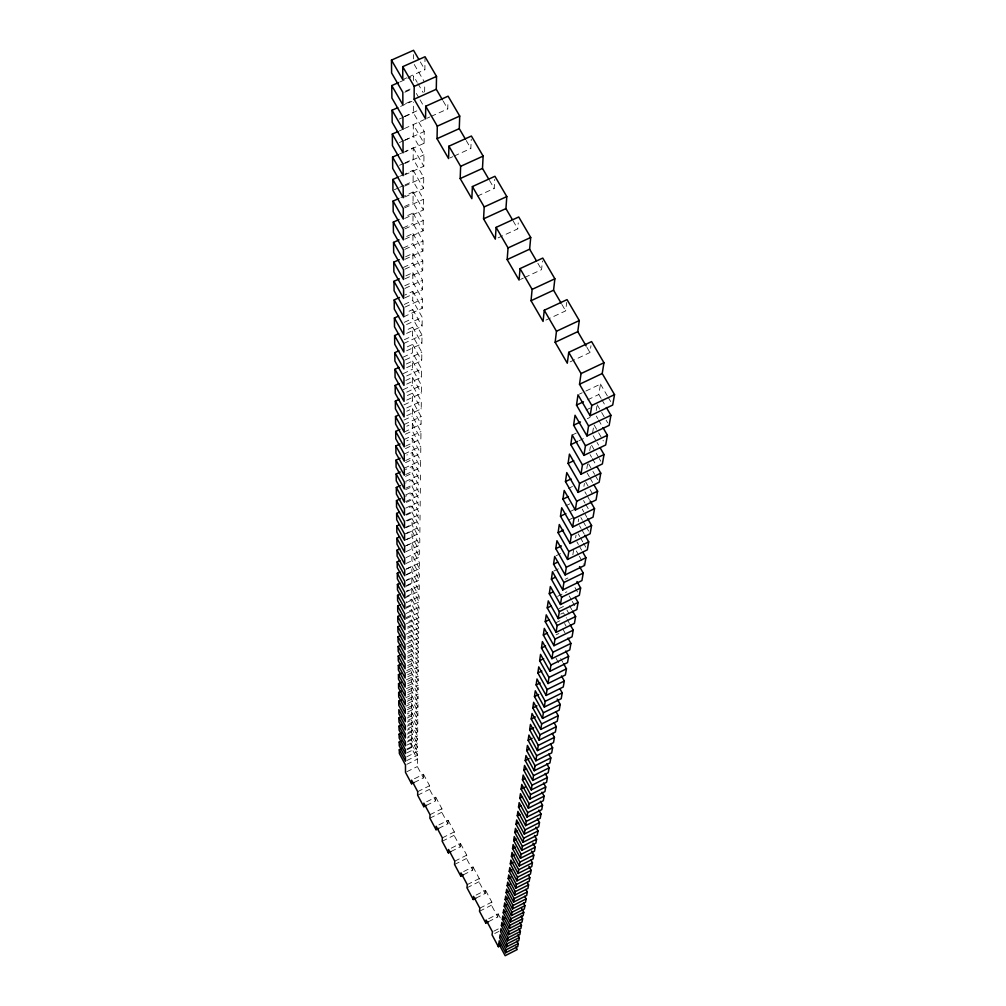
<?xml version="1.0" encoding="UTF-8"?>
<svg xmlns="http://www.w3.org/2000/svg" width="1006" height="1006" viewBox="0 0 1006 1006"><rect width="100%" height="100%" fill="white"/><g stroke="black" fill="none" stroke-linecap="round" stroke-linejoin="round"><path stroke-width="0.75" stroke-dasharray="5 3.75" d="M414.208 782.479L423.425 777.927L417.339 766.534L417.415 759.09L411.291 747.634L411.303 743.811L407.304 745.773M406.789 760.574L417.452 755.305L417.503 751.495L411.316 739.951L411.328 736.052L407.292 738.027M406.776 752.953L417.54 747.647L417.578 743.761L411.341 732.117L411.353 728.143L407.279 730.142M406.751 745.182L417.628 739.838L417.666 735.876L411.366 724.131L411.379 720.082L407.267 722.094M408.109 736.593L417.716 731.878L417.754 727.841L411.391 715.995L411.404 711.858L407.254 713.895M408.109 728.52L417.804 723.754L417.842 719.642L411.416 707.696L411.429 703.483L405.846 706.225M408.096 720.296L417.892 715.492L417.93 711.292L411.441 699.233L411.467 694.945L405.82 697.699M407.807 712.034L417.98 707.055L418.031 702.766L411.479 690.606L411.492 686.23L406.361 688.733M407.807 703.471L418.068 698.441L418.119 694.077L411.504 681.804L411.517 677.34L406.336 679.867M407.795 694.744L418.169 689.663L418.219 685.212L411.529 672.825L411.542 668.273L406.311 670.826M407.782 685.828L418.27 680.71L418.32 676.158L411.567 663.671L411.58 659.018L406.286 661.583M407.782 676.736L418.37 671.568L418.421 666.928L411.592 654.315L411.605 649.562L406.261 652.165M407.77 667.443L418.471 662.237L418.521 657.496L411.617 644.771L411.643 639.917L406.235 642.545M407.757 657.962L418.571 652.705L418.622 647.864L411.655 635.025L411.668 630.07L406.21 632.711M407.744 648.279L418.672 642.972L418.722 638.03L411.68 625.066L411.705 620.01L406.185 622.676M407.744 638.395L418.785 633.038L418.836 627.983L411.718 614.892L411.731 609.724L406.16 612.415M407.732 628.285L418.886 622.877L418.949 617.722L411.756 604.505L411.768 599.224L406.135 601.94M406.311 618.64L418.999 612.503L419.062 607.222L411.781 593.88L411.806 588.485L406.625 590.975M406.16 608.152L419.125 601.89L419.175 596.495L411.819 583.027L411.844 577.507L406.6 580.022M404.814 598.004L419.238 591.05L419.301 585.53L411.856 571.924L411.882 566.277L406.575 568.818M406.525 545.629L411.957 543.039L411.932 548.949L419.54 562.832L419.477 568.604L406.072 575.055M406.034 563.511L419.603 556.997L419.665 551.087L411.97 537.066L411.995 531.017L406.512 533.633M406.009 551.69L419.741 545.114L419.804 539.065L412.007 524.893L412.032 518.706L406.474 521.347M404.588 540.26L419.867 532.954L419.93 526.754L412.045 512.431L412.07 506.093L406.449 508.772M404.538 527.873L420.005 520.492L420.068 514.141L412.095 499.68L412.108 493.179L405.594 496.272M405.795 514.569L420.143 507.728L420.206 501.227L412.133 486.602L412.158 479.95L405.556 483.069M405.758 501.554L420.282 494.65L420.357 487.985L412.171 473.21L412.196 466.382L405.519 469.55M405.72 488.224L420.433 481.245L420.495 474.417L412.221 459.478L412.246 452.486L406.839 455.039M405.682 474.568L420.571 467.501L420.646 460.509L412.271 445.394L412.284 438.226L406.814 440.804M405.644 460.547L420.734 453.417L420.81 446.224L412.309 430.958L412.334 423.589L406.789 426.204M405.607 446.161L420.885 438.956L420.961 431.587L412.359 416.132L412.385 408.587L406.764 411.228M404.161 432.064L421.049 424.117L421.124 416.547L412.41 400.929L412.435 393.17L405.858 396.251M406.738 415.679L421.212 408.876L421.3 401.117L412.46 385.311L412.485 377.351L405.82 380.457M406.713 400.111L421.376 393.233L421.464 385.26L412.51 369.277L412.535 361.091L405.783 364.235M406.688 384.116L421.552 377.162L421.64 368.963L412.561 352.792L412.598 344.379L405.745 347.573M406.65 367.68L421.74 360.651L421.828 352.213L412.623 335.853L412.649 327.214L405.707 330.433M406.625 350.78L421.916 343.662L422.017 334.998L412.674 318.437L412.712 309.546L405.67 312.803M406.6 333.401L422.105 326.195L422.206 317.28L412.737 300.53L412.762 291.375L404.802 295.047M403.708 316.84L422.306 308.226L422.407 299.046L412.8 282.082L412.825 272.664L404.752 276.386M404.978 297.814L422.507 289.728L422.608 280.272L412.85 263.107L412.888 253.399L404.689 257.159M404.928 278.863L422.709 270.677L422.822 260.944L412.913 243.553L412.95 233.555L404.638 237.366M404.877 259.334L422.922 251.047L423.036 241.012L412.988 223.407L413.013 213.109L404.575 216.956M404.814 239.214L423.149 230.827L423.249 220.477L413.051 202.646L413.089 192.02L400.225 197.868M404.664 218.491L423.363 209.965L423.488 199.289L413.114 181.231L413.152 170.266L405.028 173.95M404.601 197.088L423.601 188.449L423.727 177.421L413.189 159.124L413.227 147.819L404.965 151.541M404.538 174.981L423.84 166.229L423.966 154.849L413.265 136.313L413.303 124.631L424.092 143.292L404.462 152.157M424.092 143.292L424.218 131.535L413.34 112.747L413.378 102.184M413.441 80.593L413.466 75.915L417.176 82.303M413.516 58.914L413.529 54.601M406.097 586.335L419.364 579.959L419.414 574.313L411.894 560.568L411.919 554.796L419.477 568.604M424.645 91.948L424.733 84.089M408.298 77.135L424.884 69.741L425.01 58.185M423.425 777.927L423.488 774.255L411.592 780.153M426.406 805.378L435.636 800.789L429.524 789.333L429.612 785.724L423.488 774.255M431.109 116.394L447.758 108.912L447.947 101.832M435.636 800.789L435.761 797.217L423.84 803.14M438.679 828.391L447.921 823.763L441.772 812.257L441.923 808.749L435.761 797.217M454.146 156.043L470.846 148.473L471.261 139.142M447.921 823.763L448.11 820.305L436.164 826.266M451.015 851.529L460.283 846.876L454.096 835.307L454.31 831.887L448.11 820.305M477.422 196.107L494.185 188.449L494.751 179.332M460.283 846.876L460.522 843.506L448.55 849.504M463.414 874.792L472.694 870.115L466.482 858.483L466.746 855.163L460.522 843.506M498.133 237.869L517.763 228.84L518.241 222.904M472.694 870.115L472.996 866.845L461.012 872.881M475.888 898.182L485.194 893.479L478.931 881.784L479.271 878.565L472.996 866.845M524.704 277.48L541.58 269.646L542.46 260.969M485.194 893.479L485.546 890.31L473.537 896.384M488.426 921.697L497.744 916.969L491.456 905.211L491.846 902.093L485.546 890.31M545.881 320.109L565.649 310.879L566.692 302.429M497.744 916.969L498.171 913.901L487.47 919.333M570.125 361.883L589.956 352.528L590.975 345.699M572.854 554.784L573.609 550.131M575.608 537.833L576.036 535.179M578.211 521.699L578.664 518.945M583.933 486.376L584.411 483.446M586.825 468.57L587.554 464.03M589.73 450.613L590.384 446.589M592.584 432.97L593.93 424.658L597.853 431.436M596.231 410.473L596.923 406.173M601.085 398.414L598.809 394.515L600.494 384.116L583.618 392.114M493.795 931.191L499.152 928.475M494.726 933.505L498.725 931.481M479.824 908.179L491.846 902.093M479.497 911.273L491.456 905.211M467.262 884.614L479.271 878.565M466.998 887.808L478.931 881.784M454.775 861.174L466.746 855.163M454.561 864.468L466.482 858.483M442.351 837.872L454.31 831.887M442.2 841.268L454.096 835.307M430.002 814.684L441.923 808.749M429.902 818.18L441.772 812.257M417.704 791.634L429.612 785.724M417.666 795.218L429.524 789.333M406.764 749.093L417.578 743.761M407.317 749.596L411.291 747.634M406.789 756.776L417.503 751.495M406.801 764.334L417.415 759.09M406.814 771.74L417.339 766.534M408.096 716.121L417.93 711.292M407.267 718.02L411.391 715.995M408.096 724.433L417.842 719.642M407.279 726.143L411.366 724.131M408.109 732.582L417.754 727.841M407.292 734.103L411.341 732.117M408.109 740.579L417.666 735.876M407.304 741.925L411.316 739.951M560.669 614.138L563.461 612.78L566.466 618.124M407.795 690.305L418.219 685.212M407.644 692.48L411.479 690.606M555.413 622.966L560.971 620.237M407.795 699.132L418.119 694.077M407.229 701.295L411.441 699.233M556.104 634.861L558.846 633.516M407.807 707.771L418.031 702.766M407.254 709.733L411.416 707.696M565.158 579.305L567.862 577.997M407.606 656.252L411.592 654.315M407.77 662.728L418.521 657.496M407.619 665.582L411.567 663.671M557.563 596.357L566.856 591.817M406.437 672.763L418.421 666.928M407.631 674.737L411.529 672.825M407.782 681.301L418.32 676.158M558.946 608.643L564.58 605.889M407.631 683.69L411.504 681.804M407.568 627.052L411.68 625.066M556.067 555.777L561.612 553.086M406.349 634.044L418.836 627.983M407.581 636.999L411.655 635.025M553.841 571.043L559.311 568.39M406.374 644.029L418.722 638.03M407.593 646.72L411.617 644.771M407.757 653.145L418.622 647.864M568.642 519.989L572.653 518.052M406.135 602.795L419.175 596.495M406.147 607.209L411.756 604.505M406.173 613.459L419.062 607.222M406.173 617.571L411.718 614.892M406.323 623.833L418.949 617.722M406.059 569.321L419.54 562.832M406.587 574.451L411.856 571.924M406.084 580.726L419.414 574.313M565.774 505.792L569.849 503.83M406.613 585.53L411.819 583.027M569.912 511.652L573.948 509.702M406.11 591.893L419.301 585.53M406.638 596.369L411.781 593.88M406.512 539.669L411.97 537.066M404.613 546.333L419.804 539.065M406.022 557.638L419.665 551.087M568.327 488.463L572.477 486.476M572.188 435.02L576.262 433.07M406.462 515.097L412.045 512.431M405.934 520.894L420.068 514.141M578.89 440.791L585.63 437.572M406.499 527.521L412.007 524.893M404.563 534.098L419.93 526.754M405.707 481.434L420.495 474.417M587.655 399.81L598.809 394.515M405.581 489.721L412.133 486.602M405.745 494.939L420.357 487.985M586.096 409.995L590.245 408.021M406.437 502.359L412.095 499.68M587.315 418.697L590.057 417.389M405.77 508.105L420.206 501.227M404.249 454.046L420.81 446.224M405.506 462.659L412.221 459.478M404.299 468.243L420.646 460.509M405.544 476.354L412.171 473.21M579.406 394.113L582.21 392.78M404.135 424.545L421.124 416.547M405.418 434.202L412.309 430.958M404.186 439.496L420.961 431.587M405.468 448.613L412.271 445.394M406.701 392.177L421.464 385.26M403.922 404.915L412.41 400.929M406.726 407.946L421.3 401.117M403.984 420.08L412.359 416.132M403.129 373.654L412.51 369.277M406.675 375.955L421.64 368.963M403.205 389.649L412.46 385.311M520.479 279.429L523.296 278.134M404.349 339.701L412.623 335.853M403.808 343.448L422.017 334.998M403.054 357.231L412.561 352.792M405.267 359.934L421.828 352.213M404.223 304.453L412.737 300.53M405.016 307.082L422.407 299.046M404.286 322.322L412.674 318.437M406.587 324.523L422.206 317.28M404.777 285.779L412.8 282.082M404.953 288.408L422.608 280.272M403.293 247.966L412.913 243.553M404.84 249.35L423.036 241.012M403.368 267.47L412.85 263.107M404.902 269.168L422.822 260.944M403.205 227.872L412.988 223.407M404.789 228.915L423.249 220.477M404.538 206.519L413.051 202.646M404.626 207.877L423.488 199.289M399.533 165.311L403.632 163.45M404.99 162.834L413.189 159.124M404.5 163.664L423.966 154.849M399.608 176.402L403.67 174.566M449.971 157.942L452.763 156.685M394.289 189.769L398.326 187.946M399.671 187.33L403.708 185.494M405.053 184.89L413.114 181.231M404.563 186.123L423.727 177.421M399.382 142.575L403.544 140.689M404.94 140.073L413.265 136.313M404.425 140.45L424.218 131.535M399.457 154.031L403.582 152.17M405.594 103.605L412.385 100.562M400.577 106.41L411.957 101.317M404.274 116.507L417.742 110.459M399.231 119.085L403.469 117.186M404.877 116.558L413.34 112.747M426.946 118.268L429.725 117.023M399.307 130.931L403.507 129.032M404.399 128.567L424.343 119.588M402.777 79.612L406.927 77.764M399.898 81.964L410.75 77.122M405.569 91.106L412.422 88.038M404.814 92.25L411.982 89.044M420.345 61.957L424.884 69.741M443.168 101.053L447.758 108.912M466.218 140.538L470.846 148.473M489.507 180.439L494.185 188.449M513.035 220.742L517.763 228.84M537.845 263.258L541.58 269.646M561.876 304.416L565.649 310.879M586.913 347.309L589.956 352.528M414.246 64.497L424.004 81.234M600.494 384.116L607.36 395.899M608.127 397.207L611.183 402.438M417.918 83.586L423.124 92.527M601.84 399.709L605.612 406.21M416.371 93.47L419.313 98.55M420.055 99.82L423.74 106.171M597.162 404.739L600.909 411.19M601.651 412.473L605.398 418.924M606.153 420.206L607.649 422.797M596.269 416.069L597.765 418.622M598.507 419.904L602.217 426.305M598.645 432.794L603.349 440.917M593.138 435.711L596.256 441.093M597.023 442.439L598.583 445.13M591.591 445.243L595.439 451.92M596.218 453.253L598.52 457.265M599.299 458.598L600.834 461.264M413.227 147.819L423.84 166.229M590.057 454.611L591.591 457.265M592.358 458.585L596.168 465.225M588.56 463.829L594.621 474.367M595.376 475.675L597.652 479.623M413.152 170.266L423.601 188.449M587.089 472.895L589.34 476.819M590.082 478.127L593.087 483.358M585.63 481.824L589.353 488.312M590.094 489.608L593.075 494.801M413.089 192.02L423.363 209.965M584.939 491.884L586.423 494.462M587.152 495.744L589.378 499.617M583.53 500.51L584.989 503.063M585.731 504.346L588.661 509.464M413.013 213.109L423.149 230.827M582.248 509.174L583.794 511.903M584.574 513.261L586.913 517.348M580.877 517.537L582.411 520.24M583.191 521.586L585.505 525.648M586.272 526.993L588.598 531.055M412.95 233.555L422.922 251.047M579.531 525.748L581.053 528.439M581.82 529.785L584.121 533.809M578.199 533.846L579.72 536.512M580.475 537.845L582.751 541.857M583.518 543.19L585.794 547.189M412.888 253.399L422.709 270.677M576.891 541.819L578.4 544.472M579.154 545.793L582.172 551.099M576.35 550.986L578.601 554.935M579.343 556.243L584.574 565.46M412.825 272.664L422.507 289.728M412.762 291.375L422.306 308.226M575.004 587.592L577.897 592.71M412.712 309.546L422.105 326.195M569.17 595.904L571.471 599.991M572.238 601.362L576.853 609.535M412.649 327.214L421.916 343.662M569.522 605.675L571.81 609.737M566.856 609.925L569.119 613.962M412.598 344.379L421.74 360.651M567.221 619.457L569.471 623.469M564.605 623.544L566.101 626.197M412.535 361.091L421.552 377.162M562.769 628.888L564.982 632.849M412.485 377.351L421.376 393.233M412.435 393.17L421.212 408.876M560.694 658.528L562.857 662.388M556.092 658.339L560.367 666.01M412.385 408.587L421.049 424.117M412.334 423.589L420.885 438.956M412.284 438.226L420.734 453.417M412.246 452.486L420.571 467.501M412.196 466.382L420.433 481.245M412.158 479.95L420.282 494.65M412.108 493.179L420.143 507.728M412.07 506.093L420.005 520.492M412.032 518.706L419.867 532.954M411.995 531.017L419.741 545.114M411.957 543.039L419.603 556.997M411.882 566.277L419.364 579.959M411.844 577.507L419.238 591.05M411.806 588.485L419.125 601.89M411.768 599.224L418.999 612.503M411.731 609.724L418.886 622.877M411.705 620.01L418.785 633.038M411.668 630.07L418.672 642.972M411.643 639.917L418.571 652.705M411.605 649.562L418.471 662.237M411.58 659.018L418.37 671.568M411.542 668.273L418.27 680.71M411.517 677.34L418.169 689.663M411.492 686.23L418.068 698.441M411.467 694.945L417.98 707.055M411.429 703.483L417.892 715.492M411.404 711.858L417.804 723.754M411.379 720.082L417.716 731.878M411.353 728.143L417.628 739.838M411.328 736.052L417.54 747.647M411.303 743.811L417.452 755.305M498.171 913.901L500.284 917.849"/><path stroke-width="1.5" d="M414.208 782.479L411.58 783.787L411.592 780.153L417.704 791.634L417.666 795.218L423.778 806.686L426.406 805.378M465.451 139.218L459.277 128.642L459.717 116.055L448.098 96.186L425.714 106.234L425.563 118.884L414.145 99.204L414.183 86.403L402.727 66.673L425.035 56.738L436.529 76.406L436.29 89.27L442.401 99.745M423.778 806.686L423.84 803.14L430.002 814.684L429.902 818.18L436.038 829.711L438.679 828.391M488.727 179.106L482.49 168.417L483.132 156.106L471.399 136.036L448.928 146.197L448.588 158.571L437.044 138.677L437.296 126.165L425.714 106.234M436.038 829.711L436.164 826.266L442.351 837.872L442.2 841.268L448.374 852.849L451.015 851.529M512.243 219.396L505.943 208.594L506.798 196.585L494.939 176.289L472.392 186.575L471.839 198.66L460.182 178.565L460.635 166.33L448.928 146.197M448.374 852.849L448.55 849.504L454.775 861.174L454.561 864.468L460.773 876.125L463.414 874.792M536.349 260.692L529.634 249.186L530.715 237.479L518.731 216.982L496.109 227.369L495.329 239.164L483.559 218.855L484.213 206.922L472.392 186.575M460.773 876.125L461.012 872.881L467.262 884.614L466.998 887.808L473.235 899.527L475.888 898.182M561.122 303.12L553.577 290.206L554.872 278.8L542.762 258.077L520.064 268.602L519.071 280.083L507.175 259.573L508.055 247.929L496.109 227.369M473.235 899.527L473.537 896.384L479.824 908.179L479.497 911.273L485.772 923.055L488.426 921.697M586.146 346.001L577.771 331.653L579.293 320.549L567.044 299.625L544.259 310.25L543.064 321.43L531.03 300.706L532.124 289.376L520.064 268.602M485.772 923.055L486.137 920.012L492.462 931.87L492.06 934.863L498.372 946.709L501.038 945.351M606.366 407.505L610.906 415.302L609.146 425.375L586.988 435.938L588.56 425.953L576.501 405.104L577.997 394.78L590.157 415.78L612.704 405.053L614.528 394.629L602.217 373.528L603.965 362.751L591.591 341.6L568.73 352.351L567.296 363.216L555.149 342.266L556.469 331.251L544.259 310.25M498.372 946.709L499.228 940.799L505.616 952.783L517.738 946.596L518.253 943.628L516.832 940.962M518.933 928.752L520.391 931.468L519.851 934.549L507.489 940.849L507.98 937.793L501.428 925.545L501.881 922.401L508.458 934.712L520.945 928.349L521.485 925.206L520.014 922.464M508.458 934.712L508.948 931.594L502.334 919.22L502.799 916.026L509.451 928.437L522.051 922.024L522.604 918.818L521.121 916.051M509.451 928.437L509.954 925.256L503.264 912.782L503.742 909.512L510.457 922.049L523.183 915.586L523.749 912.304L521.724 908.531M510.457 922.049L510.96 918.805L504.22 906.217L504.698 902.885L511.476 915.535L524.327 909.009L524.918 905.664L523.548 903.124M511.476 915.535L512.004 912.228L505.188 899.515L505.678 896.107L512.532 908.883L525.509 902.294L526.1 898.886L524.73 896.321M512.532 908.883L513.06 905.501L506.169 892.674L506.672 889.203L513.601 902.093L526.704 895.441L527.32 891.957L525.924 889.379M513.601 902.093L514.141 898.647L507.175 885.695L507.69 882.149L514.682 895.164L527.936 888.449L528.565 884.903L527.144 882.287M514.682 895.164L515.248 891.643L508.206 878.565L508.722 874.943L515.801 888.084L529.194 881.306L529.822 877.685L528.402 875.044M515.801 888.084L516.367 884.5L509.25 871.297L509.791 867.6L516.933 880.866L530.464 874.025L531.118 870.316L528.955 866.317M516.933 880.866L517.512 877.194L510.331 863.865L510.872 860.08L518.103 873.485L531.772 866.568L532.438 862.783L530.979 860.105M518.103 873.485L518.694 869.737L511.425 856.269L511.979 852.409L519.285 865.94L533.105 858.961L533.784 855.1L531.57 851.026M519.285 865.94L519.888 862.104L512.544 848.511L513.11 844.575L520.504 858.231L534.475 851.189L535.167 847.241L532.928 843.129M520.504 858.231L521.121 854.32L513.689 840.588L514.267 836.552L521.737 850.359L535.858 843.242L536.575 839.205L534.513 835.42M521.737 850.359L522.378 846.36L514.858 832.478L515.449 828.353L523.007 842.311L537.292 835.118L538.009 830.981L535.934 827.171M523.007 842.311L523.648 838.212L516.053 824.191L516.656 819.978L524.302 834.075L538.751 826.806L539.48 822.581L537.38 818.733M524.302 834.075L524.969 829.887L517.273 815.715L517.889 811.402L525.635 825.649L540.235 818.306L540.989 813.992L538.864 810.094M525.635 825.649L526.301 821.361L518.518 807.051L519.159 802.637L526.993 817.023L541.756 809.616L542.536 805.19L540.385 801.254M526.993 817.023L527.685 812.634L519.8 798.173L520.454 793.659L528.376 808.208L543.315 800.713L544.12 796.186L541.932 792.2M528.376 808.208L529.081 803.719L521.108 789.094L521.774 784.466L529.797 799.166L544.925 791.596L545.73 786.969L543.529 782.945M529.797 799.166L530.527 794.577L522.454 779.801L523.133 775.06L531.256 789.924L546.56 782.278L547.39 777.525L545.151 773.451M531.256 789.924L531.998 785.208L523.824 770.269L524.528 765.428L532.752 780.442L548.232 772.721L549.087 767.855L546.824 763.743M532.752 780.442L533.507 775.626L525.233 760.523L525.949 755.556L534.274 770.734L549.942 762.925L550.823 757.933L548.723 754.123M534.274 770.734L535.054 765.792L526.679 750.526L527.408 745.433L535.846 760.788L551.703 752.89L552.608 747.772L550.483 743.924M535.846 760.788L536.638 755.72L528.15 740.278L528.905 735.059L537.456 750.589L553.514 742.604L554.432 737.36L552.281 733.462M537.456 750.589L538.273 745.396L529.672 729.765L530.439 724.408L539.103 740.127L555.362 732.041L556.305 726.672L554.117 722.723M539.103 740.127L539.933 734.795L531.231 718.988L532.023 713.493L540.788 729.4L557.261 721.227L558.229 715.706L556.016 711.72M540.788 729.4L541.643 723.918L532.815 707.935L533.633 702.301L542.523 718.385L559.21 710.11L560.204 704.452L557.211 699.069M542.523 718.385L543.403 712.764L534.463 696.58L535.293 690.795L544.296 707.08L561.21 698.705L562.228 692.895L559.952 688.808M544.296 707.08L545.214 701.308L536.135 684.935L536.99 678.987L546.132 695.46L563.259 686.997L564.316 681.024L561.474 675.931M546.132 695.46L547.063 689.538L537.87 672.964L538.751 666.865L548.006 683.527L565.372 674.963L566.453 668.827L563.574 663.683M548.006 683.527L548.962 677.44L539.644 660.665L540.549 654.39L549.942 671.266L567.535 662.602L568.642 656.289L565.724 651.083M549.942 671.266L550.923 665.016L541.467 648.027L542.397 641.577L551.917 658.666L569.773 649.901L570.905 643.4L567.95 638.131M551.917 658.666L552.935 652.228L543.341 635.038L544.296 628.398L553.966 645.701L572.062 636.823L573.231 630.146L570.226 624.801M553.966 645.701L555.01 639.087L545.265 621.67L546.245 614.842L556.067 632.372L574.426 623.38L575.621 616.502L572.577 611.095M556.067 632.372L557.135 625.556L547.251 607.913L548.257 600.884L558.229 618.64L576.853 609.535L578.085 602.456L575.218 597.363M558.229 618.64L559.323 611.623L549.289 593.754L550.332 586.511L560.455 604.505L579.343 595.275L580.625 587.994L576.979 581.543M560.455 604.505L561.587 597.275L551.401 579.167L552.47 571.71L562.744 589.931L581.921 580.588L583.241 573.08L579.531 566.554M562.744 589.931L563.913 582.487L553.564 564.14L554.671 556.456L565.108 574.929L584.574 565.46L585.932 557.714L582.914 552.42M565.108 574.929L566.315 567.246L555.802 548.647L556.947 540.725L567.547 559.449L587.315 549.854L588.711 541.869L584.888 535.154M567.547 559.449L568.792 551.527L558.104 532.677L559.286 524.503L570.062 543.479L590.132 533.758L591.578 525.522L587.693 518.706M570.062 543.479L571.345 535.305L560.48 516.191L561.7 507.753L572.653 526.993L593.05 517.147L594.546 508.634L590.107 500.9M572.653 526.993L573.986 518.555L562.932 499.177L564.19 490.45L575.331 509.979L596.055 499.982L597.602 491.192L593.842 484.666M575.331 509.979L576.702 501.252L565.473 481.597L566.768 472.594L578.098 492.387L599.161 482.264L600.758 473.172L596.935 466.545M578.098 492.387L579.519 483.37L568.088 463.426L569.434 454.121L580.965 474.203L602.38 463.942L604.028 454.536L600.142 447.808M580.965 474.203L582.436 464.885L570.804 444.652L572.188 435.02L583.92 455.404L605.7 444.979L607.41 435.258L602.959 427.588M583.92 455.404L585.442 445.759L573.609 425.224L575.042 415.252L586.988 435.938M590.157 415.78L591.792 405.443L579.506 384.267L581.053 373.566L568.73 352.351M505.616 952.783L506.081 949.84L499.655 937.806L500.095 934.788L506.546 946.872L518.782 940.635L519.31 937.605L517.876 934.914M506.546 946.872L507.024 943.88L500.535 931.732L500.975 928.651L507.489 940.849M507.98 937.793L520.391 931.468M507.024 943.88L519.31 937.605M506.081 949.84L518.253 943.628M513.06 905.501L526.1 898.886M503.264 912.782L505.792 911.499M512.004 912.228L524.918 905.664M502.334 919.22L505.125 917.812M510.96 918.805L523.749 912.304M501.428 925.545L504.182 924.137M509.954 925.256L522.604 918.818M508.948 931.594L521.485 925.206M518.694 869.737L532.438 862.783M508.206 878.565L510.859 877.219M517.512 877.194L531.118 870.316M507.175 885.695L509.816 884.362M516.367 884.5L529.822 877.685M506.169 892.674L508.772 891.354M515.248 891.643L528.565 884.903M505.188 899.515L507.766 898.207M514.141 898.647L527.32 891.957M504.22 906.217L506.773 904.922M523.648 838.212L538.009 830.981M512.544 848.511L515.311 847.115M522.378 846.36L536.575 839.205M511.425 856.269L514.167 854.886M521.121 854.32L535.167 847.241M510.331 863.865L513.047 862.494M519.888 862.104L533.784 855.1M509.25 871.297L511.941 869.938M517.273 815.715L519.913 814.395M527.685 812.634L542.536 805.19M516.053 824.191L518.656 822.883M526.301 821.361L540.989 813.992M514.858 832.478L517.436 831.182M524.969 829.887L539.48 822.581M513.689 840.588L516.493 839.167M522.454 779.801L525.22 778.418M533.507 775.626L549.087 767.855M521.108 789.094L525.207 787.044M531.998 785.208L547.39 777.525M519.8 798.173L522.504 796.827M530.527 794.577L545.73 786.969M518.518 807.051L521.183 805.705M529.081 803.719L544.12 796.186M526.679 750.526L529.307 749.218M538.273 745.396L554.432 737.36M525.233 760.523L529.118 758.587M536.638 755.72L552.608 747.772M523.824 770.269L526.616 768.886M535.054 765.792L550.823 757.933M531.231 718.988L535.318 716.964M543.403 712.764L560.204 704.452M529.672 729.765L533.708 727.766M541.643 723.918L558.229 715.706M528.15 740.278L532.136 738.291M539.933 734.795L556.305 726.672M411.58 783.787L405.506 772.394L405.468 764.988L399.357 753.519L399.319 749.722L401.985 748.401M548.962 677.44L566.453 668.827M536.135 684.935L540.059 682.999M547.063 689.538L564.316 681.024M534.463 696.58L538.65 694.517M545.214 701.308L562.228 692.895M532.815 707.935L536.965 705.885M401.847 732.808L399.143 734.141L405.393 745.861L405.38 741.925L399.093 730.155L399.042 726.131L401.784 724.785M552.935 652.228L570.905 643.4M539.644 660.665L543.668 658.691M550.923 665.016L568.642 656.289M537.87 672.964L541.844 671.015M399.319 749.722L405.456 761.228L405.443 757.443L399.269 745.874L399.231 742L401.922 740.68M559.323 611.623L578.085 602.456M401.583 699.774L398.766 701.157L405.267 713.279L405.255 709.029L398.716 696.844L398.665 692.493L401.231 691.248M545.265 621.67L549.465 619.621M557.135 625.556L575.621 616.502M543.341 635.038L547.478 633.013M555.01 639.087L573.231 630.146M399.042 726.131L405.368 737.951L405.355 733.94L399.005 722.069L398.954 717.97L401.721 716.612M541.467 648.027L545.541 646.028M563.913 582.487L583.241 573.08M401.08 673.379L398.464 674.649L405.166 687.111L405.154 682.584L398.414 670.071L398.351 665.444L401.004 664.161M549.289 593.754L553.3 591.805M561.587 597.275L580.625 587.994M547.251 607.913L551.2 605.989M398.665 692.493L405.242 704.728L405.217 700.39L398.615 688.104L398.565 683.665L401.155 682.395M568.792 551.527L588.711 541.869M400.841 645.16L398.137 646.468L405.053 659.282L405.041 654.466L398.087 641.602L398.024 636.685L400.753 635.364M553.564 564.14L557.701 562.14M566.315 567.246L585.932 557.714M551.401 579.167L555.475 577.192M398.351 665.444L405.129 678.019L405.116 673.416L398.301 660.779L398.25 656.063L400.916 654.755M573.986 518.555L594.546 508.634M400.589 615.119L397.798 616.464L404.94 629.643L404.915 624.512L397.735 611.271L397.684 606.014L400.501 604.656M558.104 532.677L563.41 530.112M571.345 535.305L591.578 525.522M555.802 548.647L561.398 545.944M398.024 636.685L405.016 649.612L405.003 644.695L397.974 631.705L397.911 626.675L400.677 625.342M400.048 583.178L397.433 584.436L404.814 598.004L404.789 592.521L397.37 578.89L397.307 573.269L399.96 571.999M562.932 499.177L568.415 496.536M576.702 501.252L597.602 491.192M560.48 516.191L565.875 513.588M397.684 606.014L404.902 619.331L404.877 614.088L397.622 600.708L397.559 595.351L400.149 594.093M568.088 463.426L573.747 460.723M399.86 560.568L397.181 561.851L404.726 575.696L404.701 569.962L397.106 556.054L397.043 550.181L399.759 548.874M582.436 464.885L604.028 454.536M565.473 481.597L571.031 478.931M579.519 483.37L600.758 473.172M399.545 524.654L396.766 525.987L404.588 540.26L404.563 534.098L396.704 519.75L396.628 513.45L399.432 512.104M588.56 425.953L610.906 415.302M570.804 444.652L577.545 441.433M585.442 445.759L607.41 435.258M397.043 550.181L404.689 564.165L404.664 558.292L396.98 544.233L396.905 538.223L399.646 536.915M400.388 498.75L396.477 500.611L404.487 515.185L404.462 508.722L396.402 494.072L396.326 487.457L400.287 485.571M576.501 405.104L583.48 401.796M591.792 405.443L614.528 394.629M573.609 425.224L580.462 421.954M400.187 472.078L396.175 473.977L404.387 488.866L404.362 482.075L396.1 467.098L396.024 460.144L400.074 458.233M581.053 373.566L603.965 362.751M579.506 384.267L602.217 373.528M399.96 444.036L395.861 445.972L404.274 461.188L404.249 454.046L395.773 438.742L395.698 431.423L399.86 429.474M398.338 415.176L395.521 416.497L404.161 432.064L404.135 424.545L395.433 408.889L395.345 401.18L399.294 399.332M556.469 331.251L579.293 320.549M555.149 342.266L577.771 331.653M399.168 383.575L395.169 385.436L404.047 401.369L404.01 393.434L395.081 377.413L394.981 369.277L399.042 367.391M394.981 369.277L403.984 385.386L403.947 377.225L394.893 361.028L394.792 352.666L398.904 350.754M532.124 289.376L554.872 278.8M531.03 300.706L553.577 290.206M507.175 259.573L529.634 249.186M398.766 333.652L394.604 335.576L403.846 352.075L403.808 343.448L394.503 326.862L394.402 318.009L398.627 316.06M399.508 297.487L394.201 299.939L403.708 316.84L403.67 307.698L394.088 290.709L393.987 281.328L399.369 278.851M508.055 247.929L530.715 237.479M483.559 218.855L505.943 208.594M393.987 281.328L403.632 298.442L403.595 289.036L393.874 271.821L393.761 262.176L399.231 259.674M399.093 239.906L393.547 242.433L403.481 259.976L403.444 249.991L393.421 232.348L393.308 222.1L398.942 219.522M484.213 206.922L506.798 196.585M460.635 166.33L483.132 156.106M393.308 222.1L403.406 239.856L403.368 229.557L393.195 211.688L393.069 201.112L398.791 198.522M460.182 178.565L482.49 168.417M393.069 201.112L403.318 219.107L403.28 208.481L392.944 190.386L392.83 179.47L398.25 177.018M437.296 126.165L459.717 116.055M392.83 179.47L403.243 197.704L403.192 186.739L392.705 168.392L392.566 157.137L398.074 154.647M437.044 138.677L459.277 128.642M414.145 99.204L436.29 89.27M397.911 131.56L392.315 134.075L403.066 152.786L403.016 141.091L392.177 122.254L392.038 110.245L397.735 107.692M392.038 110.245L402.966 129.208L402.928 117.124L391.9 98.022L391.762 85.598L398.539 82.567M414.183 86.403L436.529 76.406M391.762 85.598L402.878 104.825L402.828 92.326L391.611 72.973L391.472 60.121L413.541 50.3L418.836 59.367M391.472 60.121L402.777 79.612L402.727 66.673M392.566 157.137L403.155 175.61L403.104 164.292L392.441 145.694L392.315 134.075M393.761 262.176L403.557 279.492L403.519 269.809L393.66 252.38L393.547 242.433M394.402 318.009L403.783 334.709L403.746 325.831L394.302 309.043L394.201 299.939M394.792 352.666L403.909 368.963L403.884 360.576L394.704 344.178L394.604 335.576M395.345 401.18L404.098 416.924L404.072 409.19L395.257 393.359L395.169 385.436M395.698 431.423L404.223 446.815L404.186 439.496L395.61 424.016L395.521 416.497M396.024 460.144L404.337 475.209L404.299 468.243L395.936 453.102L395.861 445.972M396.326 487.457L404.437 502.183L404.412 495.568L396.251 480.755L396.175 473.977M396.628 513.45L404.538 527.873L404.513 521.573L396.553 507.062L396.477 500.611M396.905 538.223L404.638 552.344L404.613 546.333L396.842 532.136L396.766 525.987M397.307 573.269L404.777 586.976L404.752 581.367L397.244 567.598L397.181 561.851M397.559 595.351L404.852 608.781L404.84 603.424L397.496 589.918L397.433 584.436M397.911 626.675L404.978 639.728L404.965 634.711L397.86 621.595L397.798 616.464M398.25 656.063L405.091 668.751L405.078 664.035L398.2 651.297L398.137 646.468M398.565 683.665L405.204 696.014L405.179 691.575L398.514 679.176L398.464 674.649M398.954 717.97L405.33 729.891L405.317 725.791L398.904 713.832L398.854 709.645L405.305 721.667L405.292 717.492L398.816 705.42L398.766 701.157M515.814 946.885L517.222 949.538L505.163 955.7L498.8 943.766M399.231 742L405.431 753.62L405.418 749.759L399.181 738.09L399.143 734.141"/></g></svg>
